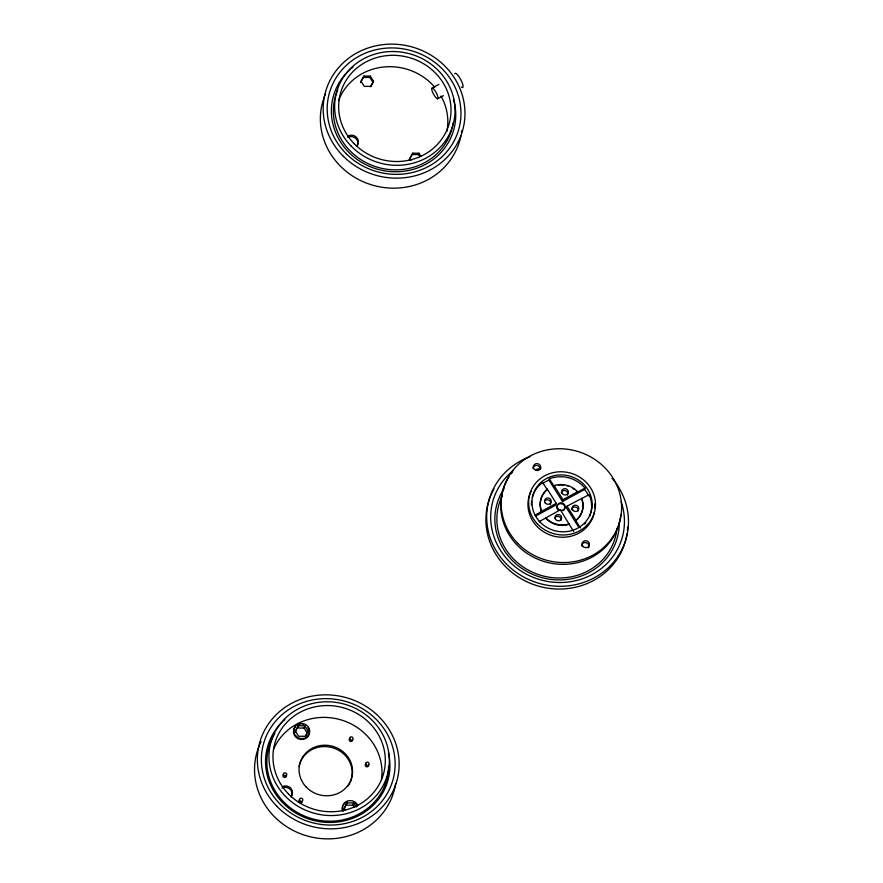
<?xml version="1.0" encoding="UTF-8"?>
<svg xmlns="http://www.w3.org/2000/svg" width="883" height="883" viewBox="0 0 883 883"><rect width="100%" height="100%" fill="white"/><g stroke="black" fill="none" stroke-linecap="round" stroke-linejoin="round"><path stroke-width="1.32" d="M360.606 82.538L364.006 76.059L370.297 76.115L373.564 81.302L370.772 86.755M373.178 82.66L369.911 77.483L370.297 76.115M412.736 153.167L409.337 159.646L412.736 153.167L419.017 153.234L420.981 156.346M419.944 156.666L418.63 154.602L419.017 153.234M295.264 732.195L298.366 725.738L304.79 725.804L308.123 731.091L307.483 733.365L304.149 728.078L304.79 725.804M343.995 809.303L347.096 802.846L353.509 802.912L356.191 807.15M354.204 807.305L352.869 805.197L353.509 802.912M548.972 480.153L549.358 478.785A30.232 28.3 15.7 0 1 584.976 488.111L584.59 489.48L562.46 501.5L548.972 480.153A30.232 28.3 15.7 0 0 542.272 483.796M535.087 515.208L541.434 511.489A21.501 20.121 15.7 0 1 545.109 491.688L547.361 489.237L556.268 503.321L555.749 505.142L535.959 515.893M541.434 511.489L541.566 511.025A21.501 20.121 15.7 0 1 545.241 491.235L547.361 489.237M541.533 511.71L541.566 511.025M555.506 485.595A21.501 20.121 15.7 0 0 554.171 485.959L554.303 485.507A21.501 20.121 15.7 0 1 577.416 491.555L577.283 492.008A21.501 20.121 15.7 0 0 576.301 491.036M539.171 521.676L560.352 509.789L573.707 531.588M562.46 501.5L562.968 499.679L577.581 491.743M580.418 527.946L575.837 520.683L576.146 520.087A21.501 20.121 15.7 0 0 581.765 498.431L567.063 506.147L566.555 507.968L578.619 527.063M575.837 520.683L576.025 520.54A21.501 20.121 15.7 0 0 581.632 498.895L581.665 498.211M364.006 76.059L360.992 81.17L364.26 86.346L370.551 86.413L373.564 81.302M298.366 725.738L295.286 730.958L298.631 736.245L305.043 736.312L308.123 731.091M305.639 736.499L306.876 734.413M347.096 802.846L344.017 808.077L345.352 810.186M431.997 88.101L438.851 84.371M437.725 98.753A6.049 1.534 61.5 0 0 434.635 90.198A6.049 1.534 61.5 0 0 432.229 91.324A6.049 1.534 61.5 0 0 437.725 98.753L443.443 95.651M541.654 511.246L556.268 503.321M577.449 492.195L584.976 488.111M581.544 498.663L589.06 494.579A30.232 28.3 15.7 0 1 589.601 516.356M569.248 523.873L566.334 524.612A21.501 20.121 15.7 0 1 545.915 517.902L545.749 517.725M569.127 524.325L566.202 525.065A21.501 20.121 15.7 0 1 545.782 518.365L545.617 518.178M363.619 77.417L369.911 77.483M412.35 154.536L418.63 154.602M297.726 728.011L304.149 728.078M346.456 805.13L352.869 805.197M409.723 158.289L411.025 160.353M554.071 485.584L562.968 499.679M567.063 506.147L575.959 520.23M549.358 478.785L553.939 486.047M547.239 489.69L542.648 482.438A30.232 28.3 15.7 0 0 532.283 497.526M338.608 100.552A56.435 52.825 15.7 0 1 381.633 67.24A56.435 52.825 15.7 0 1 434.811 87.229M440.992 96.037A56.435 52.825 15.7 0 1 446.82 131.556M453.167 122.836A60.474 56.6 15.7 0 1 379.37 167.759A60.474 56.6 15.7 0 1 336.743 92.351M337.074 91.49A60.474 56.6 15.7 0 1 337.781 89.779M460.893 136.004A71.214 66.666 15.7 0 1 372.858 185.231A71.214 66.666 15.7 0 1 324.337 96.876M324.723 95.861A71.214 66.666 15.7 0 1 325.562 93.841M461.743 130.618A71.214 66.666 15.7 0 1 461.456 132.781M453.52 99.293A62.483 58.488 15.7 0 1 419.646 167.152A62.483 58.488 15.7 0 1 342.096 144.293A62.483 58.488 15.7 0 1 350.706 68.984M351.456 68.344A62.483 58.488 15.7 0 1 352.968 67.119M347.803 137.362A6.722 6.291 15.7 0 1 357.516 145.353M347.472 136.446A6.722 6.291 15.7 0 1 356.589 137.384A6.722 6.291 15.7 0 1 356.5 146.026M309.48 732.25A8.057 7.55 15.7 0 1 298.498 738.883A8.057 7.55 15.7 0 1 295.562 726.599M297.273 725.318A8.057 7.55 15.7 0 1 297.924 725.009M299.315 724.557A8.057 7.55 15.7 0 1 300.032 724.424M302.251 724.413A8.057 7.55 15.7 0 1 302.979 724.546M307.891 727.614A8.057 7.55 15.7 0 1 308.31 728.21M308.664 728.839A8.057 7.55 15.7 0 1 308.951 729.49M342.449 810.826A8.057 7.55 15.7 0 1 345.385 802.813M346.655 802.128A8.057 7.55 15.7 0 1 347.328 801.863M354.447 802.768A8.057 7.55 15.7 0 1 355.065 803.188M355.628 803.662A8.057 7.55 15.7 0 1 356.622 804.733M357.03 805.329A8.057 7.55 15.7 0 1 357.394 805.958M286.07 774.866A1.744 1.634 15.7 0 1 285.695 777.183A1.744 1.634 15.7 0 1 283.233 776.665A1.744 1.634 15.7 0 1 283.785 774.38M352.626 739.501A1.744 1.634 15.7 0 1 351.511 741.4A1.744 1.634 15.7 0 1 349.359 740.484A1.744 1.634 15.7 0 1 350.032 738.398M302.439 801.168A1.744 1.634 15.7 0 1 299.867 802.57A1.744 1.634 15.7 0 1 299.79 799.722M368.641 764.844A1.744 1.634 15.7 0 1 367.527 766.742A1.744 1.634 15.7 0 1 365.374 765.826A1.744 1.634 15.7 0 1 366.037 763.74M389.028 755.66A62.483 58.488 15.7 0 1 310.121 819.446A62.483 58.488 15.7 0 1 282.03 722.327M283.432 720.981A62.483 58.488 15.7 0 1 284.878 719.678M388.432 752.813A62.483 58.488 15.7 0 1 388.851 754.711M343.222 811.234A8.057 7.55 15.7 0 1 347.251 801.08A8.057 7.55 15.7 0 1 357.935 805.693M388.597 766.168A61.137 57.229 15.7 0 1 311.931 818.673A61.137 57.229 15.7 0 1 274.801 733.563M395.639 783.486A71.214 66.666 15.7 0 1 307.582 836.091A71.214 66.666 15.7 0 1 259.304 745.55M259.734 744.546A71.214 66.666 15.7 0 1 261.125 741.577M273.752 748.85A56.435 52.825 15.7 0 1 340.397 719.711A56.435 52.825 15.7 0 1 381.445 779.7M281.975 788.066A6.722 6.291 15.7 0 1 291.324 796.786M299.072 766.654A26.876 25.154 15.7 0 1 332.593 747.735A26.876 25.154 15.7 0 1 350.385 781.786M349.701 783.287A26.876 25.154 15.7 0 1 348.023 786.135M282.361 786.698A6.722 6.291 15.7 0 1 290.673 796.72M454.679 73.786A8.057 2.042 61.5 0 1 461.114 80.309A8.057 2.042 61.5 0 1 461.356 87.075M620.837 514.568A60.474 56.6 15.7 0 1 542.438 560.981A60.474 56.6 15.7 0 1 509.038 476.897M511.147 473.829A60.474 56.6 15.7 0 1 512.283 472.35M558.244 485.109A21.501 20.121 15.7 0 1 563.829 485.164M566.577 485.705A21.501 20.121 15.7 0 1 567.935 486.103M573.001 488.487A21.501 20.121 15.7 0 1 574.16 489.27M544.425 501.334A3.355 3.146 15.7 0 1 548.961 500.219A3.355 3.146 15.7 0 1 550.297 504.557M594.347 512.14A33.598 31.446 15.7 0 1 551.411 535.462A33.598 31.446 15.7 0 1 531.069 491.356M594.712 503.917A33.598 31.446 15.7 0 1 594.822 508.045M557.879 509.866A4.029 3.775 15.7 0 1 558.42 504.392A4.029 3.775 15.7 0 1 564.193 505.407A4.029 3.775 15.7 0 1 562.979 510.771M585.837 522.747A30.232 28.3 15.7 0 1 584.623 524.171M531.445 504.877A30.232 28.3 15.7 0 1 531.61 501.169M571.687 509.314A3.355 3.146 15.7 0 1 575.727 507.118A3.355 3.146 15.7 0 1 578.188 511.014M561.246 492.791A3.355 3.146 15.7 0 1 565.705 490.727A3.355 3.146 15.7 0 1 567.427 495.242M554.866 517.857A3.355 3.146 15.7 0 1 561.058 520.319M532.89 468.321A3.698 3.455 15.7 0 1 537.03 465.473A3.698 3.455 15.7 0 1 540.175 469.491M588.63 547.515A3.698 3.455 15.7 0 1 588.398 547.924M581.577 545.904A3.698 3.455 15.7 0 1 585.76 542.592A3.698 3.455 15.7 0 1 588.806 547.074M584.59 489.48A30.232 28.3 15.7 0 1 588.674 495.948M616.522 531.897A60.474 56.6 15.7 0 1 541.434 575.517A60.474 56.6 15.7 0 1 500.915 498.785M501.279 497.924A60.474 56.6 15.7 0 1 502.052 496.246M617.007 528.222A60.474 56.6 15.7 0 1 616.798 530.065M535.683 469.701A56.435 52.825 15.7 0 1 540.86 468.078M612.04 478.2A71.214 66.666 15.7 0 1 597.394 576.003A71.214 66.666 15.7 0 1 495.297 549.27A71.214 66.666 15.7 0 1 529.955 456.721M627.007 533.652A71.214 66.666 15.7 0 1 535.054 585.065A71.214 66.666 15.7 0 1 494.027 488.851M627.636 527.129A71.214 66.666 15.7 0 1 627.405 530.396M621.091 501.599A67.185 62.892 15.7 0 1 586.941 577.018A67.185 62.892 15.7 0 1 502.03 552.692A67.185 62.892 15.7 0 1 513.1 470.661M619.259 522.714A62.483 58.488 15.7 0 1 540.418 577.195A62.483 58.488 15.7 0 1 503.994 488.729M346.357 153.863A67.185 62.892 15.7 0 0 458.52 130.143A67.185 62.892 15.7 0 0 377.35 49.426A67.185 62.892 15.7 0 0 346.357 153.863M354.116 143.653A56.435 52.825 15.7 0 0 448.719 125.198A56.435 52.825 15.7 0 0 381.677 56.391A56.435 52.825 15.7 0 0 354.116 143.653M351.213 146.17A60.474 56.6 15.7 0 0 452.571 126.401A60.474 56.6 15.7 0 0 380.739 52.671A60.474 56.6 15.7 0 0 351.213 146.17M342.681 155.607A71.214 66.666 15.7 0 0 462.063 132.329A71.214 66.666 15.7 0 0 377.471 45.497A71.214 66.666 15.7 0 0 342.681 155.607M295.904 736.069A8.057 7.55 15.7 0 0 309.414 733.398A8.057 7.55 15.7 0 0 299.801 723.596A8.057 7.55 15.7 0 0 295.904 736.069M283.686 775.395A1.744 1.634 15.7 0 0 286.677 775.131A1.744 1.634 15.7 0 0 284.845 772.813A1.744 1.634 15.7 0 0 283.686 775.395M349.933 739.413A1.744 1.634 15.7 0 0 352.924 739.148A1.744 1.634 15.7 0 0 351.092 736.83A1.744 1.634 15.7 0 0 349.933 739.413M299.701 800.738A1.744 1.634 15.7 0 0 302.681 800.473A1.744 1.634 15.7 0 0 300.86 798.155A1.744 1.634 15.7 0 0 299.701 800.738M365.948 764.755A1.744 1.634 15.7 0 0 368.939 764.49A1.744 1.634 15.7 0 0 367.107 762.172A1.744 1.634 15.7 0 0 365.948 764.755M280.529 804.556A67.185 62.892 15.7 0 0 392.692 780.837A67.185 62.892 15.7 0 0 311.522 700.131A67.185 62.892 15.7 0 0 280.529 804.556M276.865 806.311A71.214 66.666 15.7 0 0 396.235 783.022A71.214 66.666 15.7 0 0 311.644 696.201A71.214 66.666 15.7 0 0 276.865 806.311M285.507 796.411A60.474 56.6 15.7 0 0 386.875 776.643A60.474 56.6 15.7 0 0 315.043 702.923A60.474 56.6 15.7 0 0 285.507 796.411M288.421 793.894A56.435 52.825 15.7 0 0 383.023 775.44A56.435 52.825 15.7 0 0 315.982 706.632A56.435 52.825 15.7 0 0 288.421 793.894M306.125 786.963A26.876 25.154 15.7 0 0 351.346 778.872A26.876 25.154 15.7 0 0 319.977 745.638A26.876 25.154 15.7 0 0 306.125 786.963M517.78 543.398A60.474 56.6 15.7 0 0 619.138 523.63A60.474 56.6 15.7 0 0 547.305 449.9A60.474 56.6 15.7 0 0 517.78 543.398M545.021 502.67A3.355 3.146 15.7 0 0 550.804 502.736A3.355 3.146 15.7 0 0 547.791 497.957A3.355 3.146 15.7 0 0 545.021 502.67M537.438 523.95A33.598 31.446 15.7 0 0 593.961 513.851A33.598 31.446 15.7 0 0 554.745 472.306A33.598 31.446 15.7 0 0 537.438 523.95M539.899 521.897A30.232 28.3 15.7 0 0 590.771 512.802A30.232 28.3 15.7 0 0 555.473 475.407A30.232 28.3 15.7 0 0 539.899 521.897M558.133 508.961A4.029 3.775 15.7 0 0 564.954 507.891A4.029 3.775 15.7 0 0 560.363 502.813A4.029 3.775 15.7 0 0 558.133 508.961M572.592 509.888A3.355 3.146 15.7 0 0 578.387 509.955A3.355 3.146 15.7 0 0 575.374 505.175A3.355 3.146 15.7 0 0 572.592 509.888M562.151 493.365A3.355 3.146 15.7 0 0 567.946 493.431A3.355 3.146 15.7 0 0 564.932 488.652A3.355 3.146 15.7 0 0 562.151 493.365M555.462 519.193A3.355 3.146 15.7 0 0 561.246 519.259A3.355 3.146 15.7 0 0 558.233 514.491A3.355 3.146 15.7 0 0 555.462 519.193M534.414 469.425A3.698 3.455 15.7 0 0 540.584 468.133A3.698 3.455 15.7 0 0 536.124 463.685A3.698 3.455 15.7 0 0 534.414 469.425M583.144 546.544A3.698 3.455 15.7 0 0 589.314 545.253A3.698 3.455 15.7 0 0 584.855 540.804A3.698 3.455 15.7 0 0 583.144 546.544"/></g></svg>
